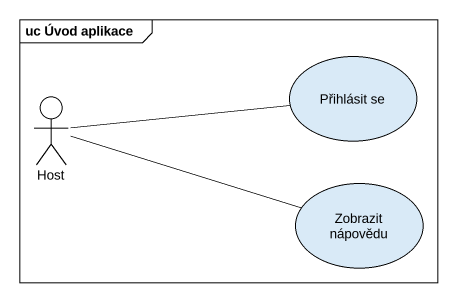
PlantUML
@startuml
mainframe uc Úvod aplikace
usecase "Přihlásit se" as Přihlásit_se
actor Host
usecase "Zobrazit nápovědu" as Zobrazit_nápovědu
Host -right- Přihlásit_se
Host -right- Zobrazit_nápovědu
@enduml
